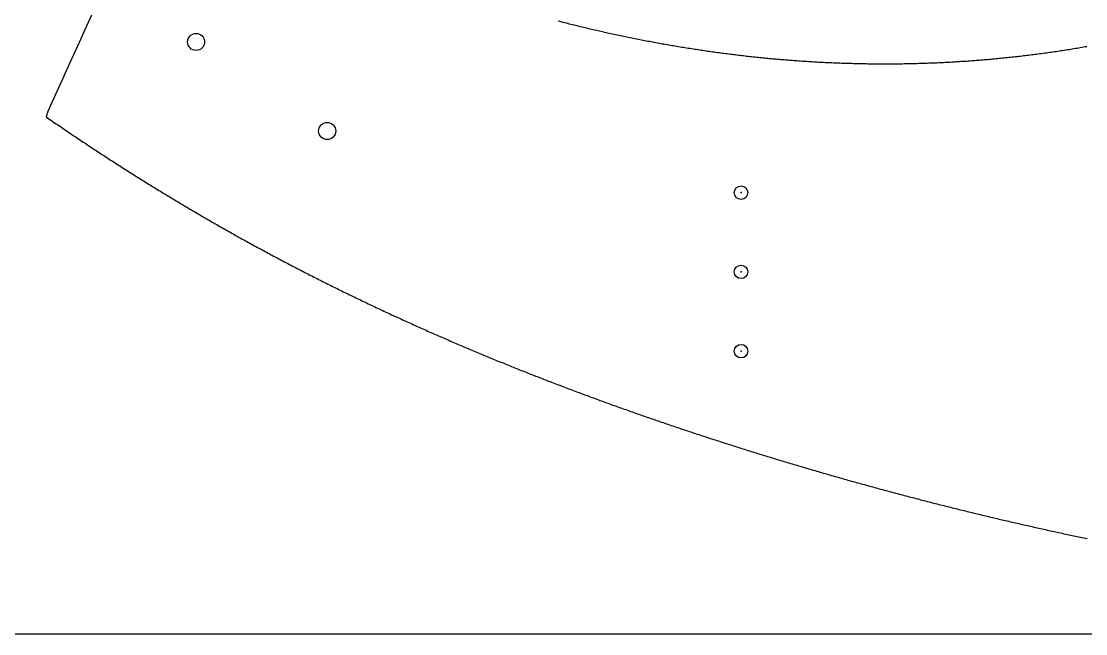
# Model space of a CAD drawing. Extents: x 65 to 369, y 520 to 566.
# Drawn here: x 308.85 to 349.15, y 519.79 to 542.97 of the extents above; entities that cross this region are included whole.
import ezdxf

# ---------------------------------------------------------------- set-up
doc = ezdxf.new("R2010")
doc.units = 0
doc.header["$PDMODE"] = 32
doc.header["$PDSIZE"] = 0.51
doc.layers.get('0').update_dxf_attribs({"linetype": 'CONTINUOUS'})
for name, color, linetype in [('CUT_SHEET', 1, 'CONTINUOUS'), ('DRILLING', 3, 'CONTINUOUS'), ('ENGRAVE', 4, 'CONTINUOUS')]:
    doc.layers.add(name, color=color, linetype=linetype)

# ---------------------------------------------------------------- blocks, each defined once
blk = doc.blocks.new('*U798')
at = {"layer": 'ENGRAVE'}
blk.add_point((0, 0), dxfattribs=at)
blk = doc.blocks.new('*U799')
at = {"layer": 'ENGRAVE', "color": 0, "linetype": 'BYBLOCK'}
for p in [(0, 0), (3, 0), (6, 0)]:
    blk.add_blockref('*U798', p, dxfattribs=at)

msp = doc.modelspace()

# ---------------------------------------------------------------- linework, layer by layer
for points in [[(311.515, 543.227, 0), (311.377, 542.921, 0), (311.239, 542.615, 0), (311.101, 542.309, 0), (310.962, 542.003, 0), (310.824, 541.698, 0), (310.686, 541.392, 0), (310.548, 541.086, 0), (310.409, 540.78, 0), (310.271, 540.475, 0), (310.133, 540.169, 0), (309.995, 539.863, 0), (309.856, 539.557, 0), (309.789, 539.351, 0), (309.843, 539.314, 0), (309.897, 539.277, 0), (309.951, 539.239, 0), (310.004, 539.202, 0), (310.058, 539.165, 0), (310.112, 539.128, 0), (310.166, 539.091, 0), (310.22, 539.054, 0), (310.274, 539.017, 0), (310.328, 538.98, 0), (310.382, 538.944, 0), (310.436, 538.907, 0), (310.49, 538.87, 0), (310.544, 538.833, 0), (310.598, 538.797, 0), (310.652, 538.76, 0), (310.706, 538.723, 0), (310.76, 538.687, 0), (310.815, 538.65, 0), (310.869, 538.614, 0), (310.923, 538.577, 0), (310.977, 538.541, 0), (311.032, 538.505, 0), (311.086, 538.468, 0), (311.14, 538.432, 0), (311.195, 538.396, 0), (311.249, 538.36, 0), (311.304, 538.323, 0), (311.358, 538.287, 0), (311.412, 538.251, 0), (311.467, 538.215, 0), (311.522, 538.179, 0), (311.576, 538.143, 0), (311.631, 538.107, 0), (311.685, 538.071, 0), (311.74, 538.036, 0), (311.795, 538, 0), (311.849, 537.964, 0), (311.904, 537.928, 0), (311.959, 537.893, 0), (312.014, 537.857, 0), (312.068, 537.821, 0), (312.123, 537.786, 0), (312.178, 537.75, 0), (312.233, 537.715, 0), (312.288, 537.679, 0), (312.343, 537.644, 0), (312.398, 537.609, 0), (312.453, 537.573, 0), (312.508, 537.538, 0), (312.563, 537.503, 0), (312.618, 537.468, 0), (312.673, 537.433, 0), (312.728, 537.397, 0), (312.783, 537.362, 0), (312.838, 537.327, 0), (312.893, 537.292, 0), (312.949, 537.257, 0), (313.004, 537.222, 0), (313.059, 537.188, 0), (313.114, 537.153, 0), (313.17, 537.118, 0), (313.225, 537.083, 0), (313.28, 537.049, 0), (313.336, 537.014, 0), (313.391, 536.979, 0), (313.446, 536.945, 0), (313.502, 536.91, 0), (313.557, 536.876, 0), (313.613, 536.841, 0), (313.668, 536.807, 0), (313.724, 536.773, 0), (313.78, 536.738, 0), (313.835, 536.704, 0), (313.891, 536.67, 0), (313.947, 536.636, 0), (314.002, 536.601, 0), (314.058, 536.567, 0), (314.114, 536.533, 0), (314.169, 536.499, 0), (314.225, 536.465, 0), (314.281, 536.431, 0), (314.337, 536.397, 0), (314.393, 536.363, 0), (314.449, 536.33, 0), (314.505, 536.296, 0), (314.56, 536.262, 0), (314.616, 536.228, 0), (314.672, 536.195, 0), (314.728, 536.161, 0), (314.785, 536.128, 0), (314.841, 536.094, 0), (314.897, 536.061, 0), (314.953, 536.027, 0), (315.009, 535.994, 0), (315.065, 535.96, 0), (315.121, 535.927, 0), (315.178, 535.894, 0), (315.234, 535.861, 0), (315.29, 535.828, 0), (315.346, 535.794, 0), (315.403, 535.761, 0), (315.459, 535.728, 0), (315.515, 535.695, 0), (315.572, 535.662, 0), (315.628, 535.629, 0), (315.685, 535.596, 0), (315.741, 535.564, 0), (315.798, 535.531, 0), (315.854, 535.498, 0), (315.911, 535.465, 0), (315.967, 535.433, 0), (316.024, 535.4, 0), (316.08, 535.367, 0), (316.137, 535.335, 0), (316.194, 535.302, 0), (316.25, 535.27, 0), (316.307, 535.238, 0), (316.364, 535.205, 0), (316.421, 535.173, 0), (316.477, 535.141, 0), (316.534, 535.108, 0), (316.591, 535.076, 0), (316.648, 535.044, 0), (316.705, 535.012, 0), (316.762, 534.98, 0), (316.819, 534.948, 0), (316.876, 534.916, 0), (316.933, 534.884, 0), (316.99, 534.852, 0), (317.047, 534.82, 0), (317.104, 534.788, 0), (317.161, 534.757, 0), (317.218, 534.725, 0), (317.275, 534.693, 0), (317.332, 534.662, 0), (317.39, 534.63, 0), (317.447, 534.599, 0), (317.504, 534.567, 0), (317.561, 534.536, 0), (317.619, 534.504, 0), (317.676, 534.473, 0), (317.733, 534.442, 0), (317.791, 534.41, 0), (317.848, 534.379, 0), (317.905, 534.348, 0), (317.963, 534.317, 0), (318.02, 534.286, 0), (318.078, 534.255, 0), (318.135, 534.224, 0), (318.193, 534.193, 0), (318.25, 534.162, 0), (318.308, 534.131, 0), (318.366, 534.1, 0), (318.423, 534.069, 0), (318.481, 534.038, 0), (318.538, 534.008, 0), (318.596, 533.977, 0), (318.654, 533.947, 0), (318.712, 533.916, 0), (318.769, 533.885, 0), (318.827, 533.855, 0), (318.885, 533.825, 0), (318.943, 533.794, 0), (319.001, 533.764, 0), (319.059, 533.734, 0), (319.117, 533.703, 0), (319.175, 533.673, 0), (319.233, 533.643, 0), (319.291, 533.613, 0), (319.349, 533.583, 0), (319.407, 533.553, 0), (319.465, 533.523, 0), (319.523, 533.493, 0), (319.581, 533.463, 0), (319.639, 533.433, 0), (319.697, 533.403, 0), (319.755, 533.374, 0), (319.813, 533.344, 0), (319.872, 533.314, 0), (319.93, 533.285, 0), (319.988, 533.255, 0), (320.046, 533.226, 0), (320.105, 533.196, 0), (320.163, 533.167, 0), (320.221, 533.137, 0), (320.28, 533.108, 0), (320.338, 533.079, 0), (320.396, 533.049, 0), (320.455, 533.02, 0), (320.513, 532.991, 0), (320.572, 532.962, 0), (320.63, 532.933, 0), (320.689, 532.904, 0), (320.747, 532.875, 0), (320.806, 532.846, 0), (320.864, 532.817, 0), (320.923, 532.788, 0), (320.981, 532.759, 0), (321.04, 532.731, 0), (321.099, 532.702, 0), (321.157, 532.673, 0), (321.216, 532.645, 0), (321.275, 532.616, 0), (321.333, 532.588, 0), (321.392, 532.559, 0), (321.451, 532.531, 0), (321.51, 532.502, 0), (321.568, 532.474, 0), (321.627, 532.446, 0), (321.686, 532.417, 0), (321.745, 532.389, 0), (321.804, 532.361, 0), (321.863, 532.333, 0), (321.922, 532.305, 0), (321.981, 532.277, 0), (322.04, 532.249, 0), (322.098, 532.221, 0), (322.157, 532.193, 0), (322.216, 532.165, 0), (322.275, 532.137, 0), (322.335, 532.109, 0), (322.394, 532.082, 0), (322.453, 532.054, 0), (322.512, 532.026, 0), (322.571, 531.999, 0), (322.63, 531.971, 0), (322.689, 531.944, 0), (322.748, 531.916, 0), (322.808, 531.889, 0), (322.867, 531.861, 0), (322.926, 531.834, 0), (322.985, 531.807, 0), (323.044, 531.779, 0), (323.104, 531.752, 0), (323.163, 531.725, 0), (323.222, 531.698, 0), (323.282, 531.671, 0), (323.341, 531.644, 0), (323.4, 531.616, 0), (323.46, 531.59, 0), (323.519, 531.563, 0), (323.579, 531.536, 0), (323.638, 531.509, 0), (323.697, 531.482, 0), (323.757, 531.455, 0), (323.816, 531.429, 0), (323.876, 531.402, 0), (323.935, 531.375, 0), (323.995, 531.349, 0), (324.055, 531.322, 0), (324.114, 531.296, 0), (324.174, 531.269, 0), (324.233, 531.243, 0), (324.293, 531.216, 0), (324.353, 531.19, 0), (324.412, 531.164, 0), (324.472, 531.137, 0), (324.532, 531.111, 0), (324.591, 531.085, 0), (324.651, 531.059, 0), (324.711, 531.033, 0), (324.771, 531.007, 0), (324.83, 530.981, 0), (324.89, 530.955, 0), (324.95, 530.929, 0), (325.01, 530.903, 0), (325.07, 530.877, 0), (325.129, 530.851, 0), (325.189, 530.825, 0), (325.249, 530.799, 0), (325.309, 530.774, 0), (325.369, 530.748, 0), (325.429, 530.722, 0), (325.489, 530.697, 0), (325.549, 530.671, 0), (325.609, 530.646, 0), (325.669, 530.62, 0), (325.729, 530.595, 0), (325.789, 530.57, 0), (325.849, 530.544, 0), (325.909, 530.519, 0), (325.969, 530.494, 0), (326.029, 530.468, 0), (326.089, 530.443, 0), (326.149, 530.418, 0), (326.209, 530.393, 0), (326.27, 530.368, 0), (326.33, 530.343, 0), (326.39, 530.318, 0), (326.45, 530.293, 0), (326.51, 530.268, 0), (326.571, 530.243, 0), (326.631, 530.218, 0), (326.691, 530.194, 0), (326.751, 530.169, 0), (326.812, 530.144, 0), (326.872, 530.119, 0), (326.932, 530.095, 0), (326.993, 530.07, 0), (327.053, 530.046, 0), (327.113, 530.021, 0), (327.174, 529.997, 0), (327.234, 529.972, 0), (327.294, 529.948, 0), (327.355, 529.923, 0), (327.415, 529.899, 0), (327.476, 529.875, 0), (327.536, 529.851, 0), (327.596, 529.826, 0), (327.657, 529.802, 0), (327.717, 529.778, 0), (327.778, 529.754, 0), (327.838, 529.73, 0), (327.899, 529.706, 0), (327.96, 529.682, 0), (328.02, 529.658, 0), (328.081, 529.634, 0), (328.141, 529.61, 0), (328.202, 529.586, 0), (328.262, 529.563, 0), (328.323, 529.539, 0), (328.384, 529.515, 0), (328.444, 529.491, 0), (328.505, 529.468, 0), (328.566, 529.444, 0), (328.626, 529.421, 0), (328.687, 529.397, 0), (328.748, 529.373, 0), (328.809, 529.35, 0), (328.869, 529.327, 0), (328.93, 529.303, 0), (328.991, 529.28, 0), (329.052, 529.257, 0), (329.112, 529.233, 0), (329.173, 529.21, 0), (329.234, 529.187, 0), (329.295, 529.164, 0), (329.356, 529.14, 0), (329.416, 529.117, 0), (329.477, 529.094, 0), (329.538, 529.071, 0), (329.599, 529.048, 0), (329.66, 529.025, 0), (329.721, 529.002, 0), (329.782, 528.98, 0), (329.843, 528.957, 0), (329.904, 528.934, 0), (329.965, 528.911, 0), (330.026, 528.888, 0), (330.087, 528.866, 0), (330.148, 528.843, 0), (330.209, 528.82, 0), (330.27, 528.798, 0), (330.331, 528.775, 0), (330.392, 528.753, 0), (330.453, 528.73, 0), (330.514, 528.708, 0), (330.575, 528.685, 0), (330.636, 528.663, 0), (330.697, 528.641, 0), (330.758, 528.618, 0), (330.819, 528.596, 0), (330.88, 528.574, 0), (330.941, 528.551, 0), (331.003, 528.529, 0), (331.064, 528.507, 0), (331.125, 528.485, 0), (331.186, 528.463, 0), (331.247, 528.441, 0), (331.308, 528.419, 0), (331.37, 528.397, 0), (331.431, 528.375, 0), (331.492, 528.353, 0), (331.553, 528.331, 0), (331.615, 528.309, 0), (331.676, 528.288, 0), (331.737, 528.266, 0), (331.798, 528.244, 0), (331.86, 528.222, 0), (331.921, 528.201, 0), (331.982, 528.179, 0), (332.044, 528.158, 0), (332.105, 528.136, 0), (332.166, 528.114, 0), (332.228, 528.093, 0), (332.289, 528.071, 0), (332.35, 528.05, 0), (332.412, 528.029, 0), (332.473, 528.007, 0), (332.534, 527.986, 0), (332.596, 527.965, 0), (332.657, 527.943, 0), (332.719, 527.922, 0), (332.78, 527.901, 0), (332.842, 527.88, 0), (332.903, 527.859, 0), (332.965, 527.838, 0), (333.026, 527.817, 0), (333.087, 527.796, 0), (333.149, 527.775, 0), (333.21, 527.754, 0), (333.272, 527.733, 0), (333.333, 527.712, 0), (333.395, 527.691, 0), (333.456, 527.67, 0), (333.518, 527.649, 0), (333.58, 527.628, 0), (333.641, 527.608, 0), (333.703, 527.587, 0), (333.764, 527.566, 0), (333.826, 527.546, 0), (333.887, 527.525, 0), (333.949, 527.505, 0), (334.011, 527.484, 0), (334.072, 527.463, 0), (334.134, 527.443, 0), (334.195, 527.423, 0), (334.257, 527.402, 0), (334.319, 527.382, 0), (334.38, 527.361, 0), (334.442, 527.341, 0), (334.504, 527.321, 0), (334.565, 527.3, 0), (334.627, 527.28, 0), (334.689, 527.26, 0), (334.75, 527.24, 0), (334.812, 527.22, 0), (334.874, 527.2, 0), (334.936, 527.18, 0), (334.997, 527.16, 0), (335.059, 527.14, 0), (335.121, 527.12, 0), (335.183, 527.1, 0), (335.244, 527.08, 0), (335.306, 527.06, 0), (335.368, 527.04, 0), (335.43, 527.02, 0), (335.491, 527, 0), (335.553, 526.98, 0), (335.615, 526.961, 0), (335.677, 526.941, 0), (335.739, 526.921, 0), (335.801, 526.902, 0), (335.862, 526.882, 0), (335.924, 526.862, 0), (335.986, 526.843, 0), (336.048, 526.823, 0), (336.11, 526.804, 0), (336.172, 526.784, 0), (336.234, 526.765, 0), (336.295, 526.746, 0), (336.357, 526.726, 0), (336.419, 526.707, 0), (336.481, 526.687, 0), (336.543, 526.668, 0), (336.605, 526.649, 0), (336.667, 526.63, 0), (336.729, 526.61, 0), (336.791, 526.591, 0), (336.853, 526.572, 0), (336.915, 526.553, 0), (336.977, 526.534, 0), (337.039, 526.515, 0), (337.101, 526.496, 0), (337.163, 526.477, 0), (337.225, 526.458, 0), (337.287, 526.439, 0), (337.349, 526.42, 0), (337.411, 526.401, 0), (337.473, 526.382, 0), (337.535, 526.364, 0), (337.597, 526.345, 0), (337.659, 526.326, 0), (337.721, 526.307, 0), (337.783, 526.289, 0), (337.845, 526.27, 0), (337.908, 526.251, 0), (337.97, 526.233, 0), (338.032, 526.214, 0), (338.094, 526.196, 0), (338.156, 526.177, 0), (338.218, 526.159, 0), (338.28, 526.14, 0), (338.343, 526.122, 0), (338.405, 526.103, 0), (338.467, 526.085, 0), (338.529, 526.067, 0), (338.591, 526.048, 0), (338.653, 526.03, 0), (338.716, 526.012, 0), (338.778, 525.994, 0), (338.84, 525.975, 0), (338.902, 525.957, 0), (338.965, 525.939, 0), (339.027, 525.921, 0), (339.089, 525.903, 0), (339.151, 525.885, 0), (339.214, 525.867, 0), (339.276, 525.849, 0), (339.338, 525.831, 0), (339.4, 525.813, 0), (339.463, 525.795, 0), (339.525, 525.777, 0), (339.587, 525.76, 0), (339.65, 525.742, 0), (339.712, 525.724, 0), (339.774, 525.706, 0), (339.837, 525.689, 0), (339.899, 525.671, 0), (339.961, 525.653, 0), (340.024, 525.636, 0), (340.086, 525.618, 0), (340.148, 525.6, 0), (340.211, 525.583, 0), (340.273, 525.565, 0), (340.336, 525.548, 0), (340.398, 525.531, 0), (340.461, 525.513, 0), (340.523, 525.496, 0), (340.585, 525.478, 0), (340.648, 525.461, 0), (340.71, 525.444, 0), (340.773, 525.427, 0), (340.835, 525.409, 0), (340.898, 525.392, 0), (340.96, 525.375, 0), (341.023, 525.358, 0), (341.085, 525.341, 0), (341.148, 525.324, 0), (341.21, 525.307, 0), (341.273, 525.29, 0), (341.335, 525.273, 0), (341.398, 525.256, 0), (341.46, 525.239, 0), (341.523, 525.222, 0), (341.585, 525.205, 0), (341.648, 525.188, 0), (341.71, 525.171, 0), (341.773, 525.154, 0), (341.836, 525.138, 0), (341.898, 525.121, 0), (341.961, 525.104, 0), (342.023, 525.088, 0), (342.086, 525.071, 0), (342.149, 525.054, 0), (342.211, 525.038, 0), (342.274, 525.021, 0), (342.337, 525.005, 0), (342.399, 524.988, 0), (342.462, 524.972, 0), (342.525, 524.955, 0), (342.587, 524.939, 0), (342.65, 524.923, 0), (342.713, 524.906, 0), (342.775, 524.89, 0), (342.838, 524.874, 0), (342.901, 524.857, 0), (342.963, 524.841, 0), (343.026, 524.825, 0), (343.089, 524.809, 0), (343.152, 524.793, 0), (343.214, 524.777, 0), (343.277, 524.761, 0), (343.34, 524.745, 0), (343.403, 524.729, 0), (343.465, 524.713, 0), (343.528, 524.697, 0), (343.591, 524.681, 0), (343.654, 524.665, 0), (343.717, 524.649, 0), (343.779, 524.633, 0), (343.842, 524.617, 0), (343.905, 524.602, 0), (343.968, 524.586, 0), (344.031, 524.57, 0), (344.094, 524.554, 0), (344.156, 524.539, 0), (344.219, 524.523, 0), (344.282, 524.507, 0), (344.345, 524.492, 0), (344.408, 524.476, 0), (344.471, 524.461, 0), (344.534, 524.445, 0), (344.596, 524.43, 0), (344.659, 524.415, 0), (344.722, 524.399, 0), (344.785, 524.384, 0), (344.848, 524.368, 0), (344.911, 524.353, 0), (344.974, 524.338, 0), (345.037, 524.323, 0), (345.1, 524.307, 0), (345.163, 524.292, 0), (345.226, 524.277, 0), (345.289, 524.262, 0), (345.352, 524.247, 0), (345.415, 524.232, 0), (345.478, 524.217, 0), (345.541, 524.202, 0), (345.604, 524.187, 0), (345.667, 524.172, 0), (345.73, 524.157, 0), (345.793, 524.142, 0), (345.856, 524.127, 0), (345.919, 524.113, 0), (345.982, 524.098, 0), (346.045, 524.083, 0), (346.108, 524.068, 0), (346.171, 524.054, 0), (346.234, 524.039, 0), (346.297, 524.024, 0), (346.36, 524.01, 0), (346.423, 523.995, 0), (346.486, 523.98, 0), (346.549, 523.966, 0), (346.613, 523.951, 0), (346.676, 523.937, 0), (346.739, 523.923, 0), (346.802, 523.908, 0), (346.865, 523.894, 0), (346.928, 523.879, 0), (346.991, 523.865, 0), (347.054, 523.851, 0), (347.118, 523.837, 0), (347.181, 523.822, 0), (347.244, 523.808, 0), (347.307, 523.794, 0), (347.37, 523.78, 0), (347.433, 523.766, 0), (347.497, 523.752, 0), (347.56, 523.738, 0), (347.623, 523.724, 0), (347.686, 523.71, 0), (347.75, 523.696, 0), (347.813, 523.682, 0), (347.876, 523.668, 0), (347.939, 523.654, 0), (348.002, 523.64, 0), (348.066, 523.626, 0), (348.129, 523.613, 0), (348.192, 523.599, 0), (348.255, 523.585, 0), (348.319, 523.571, 0), (348.382, 523.558, 0), (348.445, 523.544, 0), (348.509, 523.531, 0), (348.572, 523.517, 0), (348.635, 523.503, 0), (348.698, 523.49, 0), (348.762, 523.476, 0), (348.825, 523.463, 0), (348.888, 523.45, 0), (348.952, 523.436, 0), (349.015, 523.423, 0), (349.078, 523.409, 0), (349.142, 523.396, 0), (349.205, 523.383, 0)], [(349.19, 542.005, 0), (349.129, 541.994, 0), (349.068, 541.983, 0), (349.007, 541.973, 0), (348.946, 541.962, 0), (348.885, 541.952, 0), (348.824, 541.942, 0), (348.763, 541.932, 0), (348.702, 541.922, 0), (348.641, 541.912, 0), (348.58, 541.902, 0), (348.519, 541.892, 0), (348.458, 541.882, 0), (348.397, 541.873, 0), (348.335, 541.863, 0), (348.274, 541.854, 0), (348.213, 541.844, 0), (348.152, 541.835, 0), (348.091, 541.826, 0), (348.029, 541.817, 0), (347.968, 541.808, 0), (347.907, 541.799, 0), (347.845, 541.79, 0), (347.784, 541.781, 0), (347.723, 541.772, 0), (347.661, 541.764, 0), (347.6, 541.755, 0), (347.539, 541.747, 0), (347.477, 541.739, 0), (347.416, 541.73, 0), (347.354, 541.722, 0), (347.293, 541.714, 0), (347.231, 541.706, 0), (347.17, 541.698, 0), (347.108, 541.691, 0), (347.047, 541.683, 0), (346.985, 541.675, 0), (346.924, 541.668, 0), (346.862, 541.66, 0), (346.8, 541.653, 0), (346.739, 541.646, 0), (346.677, 541.639, 0), (346.616, 541.631, 0), (346.554, 541.624, 0), (346.492, 541.618, 0), (346.431, 541.611, 0), (346.369, 541.604, 0), (346.307, 541.597, 0), (346.245, 541.591, 0), (346.184, 541.584, 0), (346.122, 541.578, 0), (346.06, 541.572, 0), (345.998, 541.565, 0), (345.937, 541.559, 0), (345.875, 541.553, 0), (345.813, 541.547, 0), (345.751, 541.541, 0), (345.689, 541.536, 0), (345.627, 541.53, 0), (345.565, 541.524, 0), (345.504, 541.519, 0), (345.442, 541.514, 0), (345.38, 541.508, 0), (345.318, 541.503, 0), (345.256, 541.498, 0), (345.194, 541.493, 0), (345.132, 541.488, 0), (345.07, 541.483, 0), (345.008, 541.478, 0), (344.946, 541.473, 0), (344.884, 541.469, 0), (344.822, 541.464, 0), (344.76, 541.46, 0), (344.698, 541.455, 0), (344.636, 541.451, 0), (344.574, 541.447, 0), (344.512, 541.443, 0), (344.45, 541.439, 0), (344.388, 541.435, 0), (344.326, 541.431, 0), (344.264, 541.427, 0), (344.202, 541.423, 0), (344.14, 541.42, 0), (344.077, 541.416, 0), (344.015, 541.413, 0), (343.953, 541.409, 0), (343.891, 541.406, 0), (343.829, 541.403, 0), (343.767, 541.4, 0), (343.705, 541.397, 0), (343.642, 541.394, 0), (343.58, 541.391, 0), (343.518, 541.388, 0), (343.456, 541.386, 0), (343.394, 541.383, 0), (343.332, 541.381, 0), (343.269, 541.378, 0), (343.207, 541.376, 0), (343.145, 541.374, 0), (343.083, 541.372, 0), (343.021, 541.37, 0), (342.958, 541.368, 0), (342.896, 541.366, 0), (342.834, 541.364, 0), (342.772, 541.362, 0), (342.709, 541.36, 0), (342.647, 541.359, 0), (342.585, 541.357, 0), (342.523, 541.356, 0), (342.461, 541.355, 0), (342.398, 541.354, 0), (342.336, 541.352, 0), (342.274, 541.351, 0), (342.212, 541.35, 0), (342.149, 541.35, 0), (342.087, 541.349, 0), (342.025, 541.348, 0), (341.962, 541.347, 0), (341.9, 541.347, 0), (341.838, 541.346, 0), (341.776, 541.346, 0), (341.713, 541.346, 0), (341.651, 541.346, 0), (341.589, 541.346, 0), (341.527, 541.346, 0), (341.464, 541.346, 0), (341.402, 541.346, 0), (341.34, 541.346, 0), (341.278, 541.346, 0), (341.215, 541.347, 0), (341.153, 541.347, 0), (341.091, 541.348, 0), (341.028, 541.348, 0), (340.966, 541.349, 0), (340.904, 541.35, 0), (340.842, 541.351, 0), (340.779, 541.352, 0), (340.717, 541.353, 0), (340.655, 541.354, 0), (340.593, 541.355, 0), (340.53, 541.357, 0), (340.468, 541.358, 0), (340.406, 541.359, 0), (340.344, 541.361, 0), (340.281, 541.363, 0), (340.219, 541.364, 0), (340.157, 541.366, 0), (340.095, 541.368, 0), (340.032, 541.37, 0), (339.97, 541.372, 0), (339.908, 541.374, 0), (339.846, 541.377, 0), (339.784, 541.379, 0), (339.721, 541.381, 0), (339.659, 541.384, 0), (339.597, 541.386, 0), (339.535, 541.389, 0), (339.473, 541.392, 0), (339.41, 541.394, 0), (339.348, 541.397, 0), (339.286, 541.4, 0), (339.224, 541.403, 0), (339.162, 541.407, 0), (339.1, 541.41, 0), (339.037, 541.413, 0), (338.975, 541.417, 0), (338.913, 541.42, 0), (338.851, 541.424, 0), (338.789, 541.427, 0), (338.727, 541.431, 0), (338.665, 541.435, 0), (338.603, 541.439, 0), (338.541, 541.443, 0), (338.479, 541.447, 0), (338.417, 541.451, 0), (338.355, 541.455, 0), (338.293, 541.459, 0), (338.231, 541.464, 0), (338.169, 541.468, 0), (338.107, 541.473, 0), (338.045, 541.477, 0), (337.983, 541.482, 0), (337.921, 541.487, 0), (337.859, 541.492, 0), (337.797, 541.497, 0), (337.735, 541.502, 0), (337.673, 541.507, 0), (337.611, 541.512, 0), (337.549, 541.517, 0), (337.487, 541.523, 0), (337.425, 541.528, 0), (337.363, 541.534, 0), (337.302, 541.539, 0), (337.24, 541.545, 0), (337.178, 541.551, 0), (337.116, 541.557, 0), (337.054, 541.563, 0), (336.992, 541.569, 0), (336.931, 541.575, 0), (336.869, 541.581, 0), (336.807, 541.587, 0), (336.745, 541.594, 0), (336.684, 541.6, 0), (336.622, 541.607, 0), (336.56, 541.613, 0), (336.498, 541.62, 0), (336.437, 541.627, 0), (336.375, 541.633, 0), (336.313, 541.64, 0), (336.251, 541.647, 0), (336.19, 541.654, 0), (336.128, 541.661, 0), (336.066, 541.669, 0), (336.005, 541.676, 0), (335.943, 541.683, 0), (335.882, 541.691, 0), (335.82, 541.698, 0), (335.758, 541.706, 0), (335.697, 541.714, 0), (335.635, 541.721, 0), (335.574, 541.729, 0), (335.512, 541.737, 0), (335.451, 541.745, 0), (335.389, 541.753, 0), (335.327, 541.761, 0), (335.266, 541.77, 0), (335.204, 541.778, 0), (335.143, 541.786, 0), (335.082, 541.795, 0), (335.02, 541.803, 0), (334.959, 541.812, 0), (334.897, 541.821, 0), (334.836, 541.829, 0), (334.774, 541.838, 0), (334.713, 541.847, 0), (334.651, 541.856, 0), (334.59, 541.865, 0), (334.529, 541.874, 0), (334.467, 541.884, 0), (334.406, 541.893, 0), (334.345, 541.902, 0), (334.283, 541.912, 0), (334.222, 541.921, 0), (334.161, 541.931, 0), (334.099, 541.941, 0), (334.038, 541.951, 0), (333.977, 541.96, 0), (333.916, 541.97, 0), (333.854, 541.98, 0), (333.793, 541.99, 0), (333.732, 542.001, 0), (333.671, 542.011, 0), (333.609, 542.021, 0), (333.548, 542.032, 0), (333.487, 542.042, 0), (333.426, 542.052, 0), (333.365, 542.063, 0), (333.303, 542.074, 0), (333.242, 542.085, 0), (333.181, 542.095, 0), (333.12, 542.106, 0), (333.059, 542.117, 0), (332.998, 542.128, 0), (332.937, 542.139, 0), (332.876, 542.151, 0), (332.815, 542.162, 0), (332.754, 542.173, 0), (332.693, 542.185, 0), (332.632, 542.196, 0), (332.571, 542.208, 0), (332.51, 542.219, 0), (332.449, 542.231, 0), (332.388, 542.243, 0), (332.327, 542.255, 0), (332.266, 542.267, 0), (332.205, 542.279, 0), (332.144, 542.291, 0), (332.083, 542.303, 0), (332.022, 542.315, 0), (331.961, 542.328, 0), (331.9, 542.34, 0), (331.84, 542.352, 0), (331.779, 542.365, 0), (331.718, 542.378, 0), (331.657, 542.39, 0), (331.596, 542.403, 0), (331.535, 542.416, 0), (331.475, 542.429, 0), (331.414, 542.442, 0), (331.353, 542.455, 0), (331.292, 542.468, 0), (331.232, 542.481, 0), (331.171, 542.494, 0), (331.11, 542.508, 0), (331.049, 542.521, 0), (330.989, 542.534, 0), (330.928, 542.548, 0), (330.867, 542.562, 0), (330.807, 542.575, 0), (330.746, 542.589, 0), (330.686, 542.603, 0), (330.625, 542.617, 0), (330.564, 542.631, 0), (330.504, 542.645, 0), (330.443, 542.659, 0), (330.383, 542.673, 0), (330.322, 542.687, 0), (330.262, 542.702, 0), (330.201, 542.716, 0), (330.141, 542.73, 0), (330.08, 542.745, 0), (330.02, 542.76, 0), (329.959, 542.774, 0), (329.899, 542.789, 0), (329.838, 542.804, 0), (329.778, 542.819, 0), (329.717, 542.834, 0), (329.657, 542.849, 0), (329.597, 542.864, 0), (329.536, 542.879, 0), (329.476, 542.894, 0), (329.416, 542.909, 0), (329.355, 542.925, 0), (329.295, 542.94, 0), (329.235, 542.956, 0), (329.174, 542.971, 0)]]:
    msp.add_polyline3d(points)
at = {"layer": 'CUT_SHEET'}
msp.add_lwpolyline([(275.3304, 565.7852), (275.3304, 519.7852), (369.3304, 519.7852), (369.3304, 565.7852)], close=True, dxfattribs=at)
at = {"layer": 'DRILLING'}
for centre in [(315.4667, 542.1842), (320.4305, 538.8137)]:
    msp.add_circle(centre, 0.3225, dxfattribs=at)

# ---------------------------------------------------------------- block references
at = {"layer": 'ENGRAVE', "rotation": 90}
msp.add_blockref('*U799', (336.1004, 530.481), dxfattribs=at)

doc.saveas('drawing.dxf')
